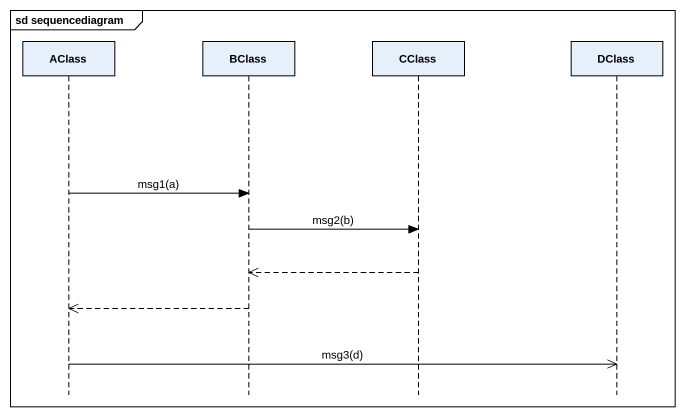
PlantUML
@startuml
mainframe sd sequencediagram
hide footbox
participant AClass
participant BClass
participant CClass
participant DClass

AClass -> BClass : msg1(a)
BClass -> CClass : msg2(b)
CClass -->> BClass
BClass -->> AClass
AClass ->> DClass : msg3(d)
@enduml
